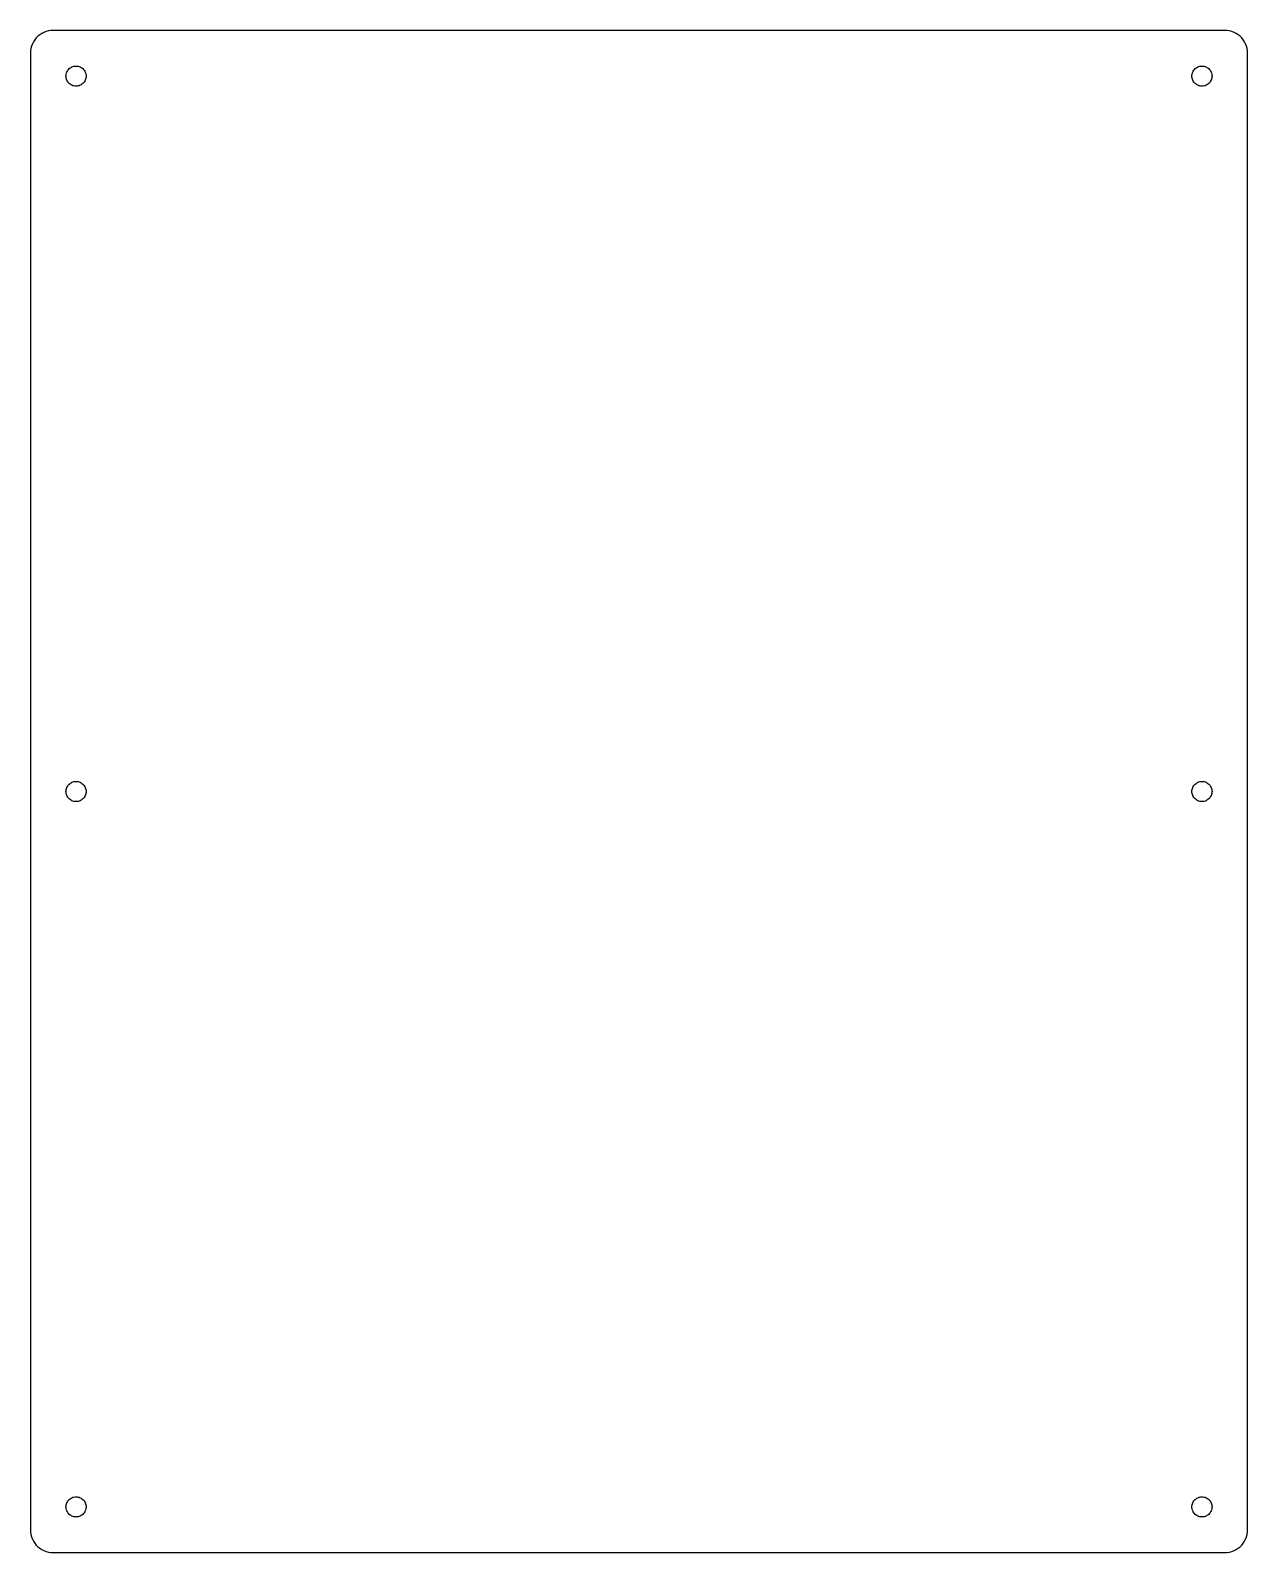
# Model space of a CAD drawing. Extents: x -160 to 160, y -200 to 200.
import ezdxf

# ---------------------------------------------------------------- set-up
doc = ezdxf.new("R2010")
doc.units = 0
doc.layers.get('0').update_dxf_attribs({"linetype": 'CONTINUOUS'})

msp = doc.modelspace()

# ---------------------------------------------------------------- linework, layer by layer
for points in [[(154.627, -199.967), (155.247, -199.869), (155.854, -199.706), (156.44, -199.481), (157, -199.196), (157.527, -198.854), (158.015, -198.459), (158.459, -198.015), (158.854, -197.527), (159.196, -197), (159.481, -196.44), (159.706, -195.854), (159.869, -195.247), (159.967, -194.627), (160, -194), (160, 194), (159.967, 194.627), (159.869, 195.247), (159.706, 195.854), (159.481, 196.44), (159.196, 197), (158.854, 197.527), (158.459, 198.015), (158.015, 198.459), (157.527, 198.854), (157, 199.196), (156.44, 199.481), (155.854, 199.706), (155.247, 199.869), (154.627, 199.967), (154, 200), (-154, 200), (-154.627, 199.967), (-155.247, 199.869), (-155.854, 199.706), (-156.44, 199.481), (-157, 199.196), (-157.527, 198.854), (-158.015, 198.459), (-158.459, 198.015), (-158.854, 197.527), (-159.196, 197), (-159.481, 196.44), (-159.706, 195.854), (-159.869, 195.247), (-159.967, 194.627), (-160, 194), (-160, -194), (-159.967, -194.627), (-159.869, -195.247), (-159.706, -195.854), (-159.481, -196.44), (-159.196, -197), (-158.854, -197.527), (-158.459, -198.015), (-158.015, -198.459), (-157.527, -198.854), (-157, -199.196), (-156.44, -199.481), (-155.854, -199.706), (-155.247, -199.869), (-154.627, -199.967), (-154, -200), (154, -200)], [(-148.277, 185.365), (-148.551, 185.408), (-148.819, 185.48), (-149.078, 185.579), (-149.325, 185.705), (-149.558, 185.856), (-149.773, 186.031), (-149.969, 186.227), (-150.144, 186.442), (-150.295, 186.675), (-150.421, 186.922), (-150.52, 187.181), (-150.592, 187.449), (-150.635, 187.723), (-150.65, 188), (-150.635, 188.277), (-150.592, 188.551), (-150.52, 188.819), (-150.421, 189.078), (-150.295, 189.325), (-150.144, 189.558), (-149.969, 189.773), (-149.773, 189.969), (-149.558, 190.144), (-149.325, 190.295), (-149.078, 190.421), (-148.819, 190.52), (-148.551, 190.592), (-148.277, 190.635), (-148, 190.65), (-147.723, 190.635), (-147.449, 190.592), (-147.181, 190.52), (-146.922, 190.421), (-146.675, 190.295), (-146.442, 190.144), (-146.227, 189.969), (-146.031, 189.773), (-145.856, 189.558), (-145.705, 189.325), (-145.579, 189.078), (-145.48, 188.819), (-145.408, 188.551), (-145.365, 188.277), (-145.35, 188), (-145.365, 187.723), (-145.408, 187.449), (-145.48, 187.181), (-145.579, 186.922), (-145.705, 186.675), (-145.856, 186.442), (-146.031, 186.227), (-146.227, 186.031), (-146.442, 185.856), (-146.675, 185.705), (-146.922, 185.579), (-147.181, 185.48), (-147.449, 185.408), (-147.723, 185.365), (-148, 185.35)], [(147.723, 185.365), (147.449, 185.408), (147.181, 185.48), (146.922, 185.579), (146.675, 185.705), (146.442, 185.856), (146.227, 186.031), (146.031, 186.227), (145.856, 186.442), (145.705, 186.675), (145.579, 186.922), (145.48, 187.181), (145.408, 187.449), (145.365, 187.723), (145.35, 188), (145.365, 188.277), (145.408, 188.551), (145.48, 188.819), (145.579, 189.078), (145.705, 189.325), (145.856, 189.558), (146.031, 189.773), (146.227, 189.969), (146.442, 190.144), (146.675, 190.295), (146.922, 190.421), (147.181, 190.52), (147.449, 190.592), (147.723, 190.635), (148, 190.65), (148.277, 190.635), (148.551, 190.592), (148.819, 190.52), (149.078, 190.421), (149.325, 190.295), (149.558, 190.144), (149.773, 189.969), (149.969, 189.773), (150.144, 189.558), (150.295, 189.325), (150.421, 189.078), (150.52, 188.819), (150.592, 188.551), (150.635, 188.277), (150.65, 188), (150.635, 187.723), (150.592, 187.449), (150.52, 187.181), (150.421, 186.922), (150.295, 186.675), (150.144, 186.442), (149.969, 186.227), (149.773, 186.031), (149.558, 185.856), (149.325, 185.705), (149.078, 185.579), (148.819, 185.48), (148.551, 185.408), (148.277, 185.365), (148, 185.35)], [(-148.277, -2.63548), (-148.551, -2.59209), (-148.819, -2.5203), (-149.078, -2.4209), (-149.325, -2.29497), (-149.558, -2.1439), (-149.773, -1.96933), (-149.969, -1.7732), (-150.144, -1.55763), (-150.295, -1.325), (-150.421, -1.07785), (-150.52, -0.8189), (-150.592, -0.55097), (-150.635, -0.277), (-150.65, 0), (-150.635, 0.277), (-150.592, 0.55097), (-150.52, 0.8189), (-150.421, 1.07785), (-150.295, 1.325), (-150.144, 1.55763), (-149.969, 1.7732), (-149.773, 1.96933), (-149.558, 2.1439), (-149.325, 2.29497), (-149.078, 2.4209), (-148.819, 2.5203), (-148.551, 2.59209), (-148.277, 2.63548), (-148, 2.65), (-147.723, 2.63548), (-147.449, 2.59209), (-147.181, 2.5203), (-146.922, 2.4209), (-146.675, 2.29497), (-146.442, 2.1439), (-146.227, 1.96933), (-146.031, 1.7732), (-145.856, 1.55763), (-145.705, 1.325), (-145.579, 1.07785), (-145.48, 0.8189), (-145.408, 0.55097), (-145.365, 0.277), (-145.35, 0), (-145.365, -0.277), (-145.408, -0.55097), (-145.48, -0.8189), (-145.579, -1.07785), (-145.705, -1.325), (-145.856, -1.55763), (-146.031, -1.7732), (-146.227, -1.96933), (-146.442, -2.1439), (-146.675, -2.29497), (-146.922, -2.4209), (-147.181, -2.5203), (-147.449, -2.59209), (-147.723, -2.63548), (-148, -2.65)], [(147.723, -2.63548), (147.449, -2.59209), (147.181, -2.5203), (146.922, -2.4209), (146.675, -2.29497), (146.442, -2.1439), (146.227, -1.96933), (146.031, -1.7732), (145.856, -1.55763), (145.705, -1.325), (145.579, -1.07785), (145.48, -0.8189), (145.408, -0.55097), (145.365, -0.277), (145.35, 0), (145.365, 0.277), (145.408, 0.55097), (145.48, 0.8189), (145.579, 1.07785), (145.705, 1.325), (145.856, 1.55763), (146.031, 1.7732), (146.227, 1.96933), (146.442, 2.1439), (146.675, 2.29497), (146.922, 2.4209), (147.181, 2.5203), (147.449, 2.59209), (147.723, 2.63548), (148, 2.65), (148.277, 2.63548), (148.551, 2.59209), (148.819, 2.5203), (149.078, 2.4209), (149.325, 2.29497), (149.558, 2.1439), (149.773, 1.96933), (149.969, 1.7732), (150.144, 1.55763), (150.295, 1.325), (150.421, 1.07785), (150.52, 0.8189), (150.592, 0.55097), (150.635, 0.277), (150.65, 0), (150.635, -0.277), (150.592, -0.55097), (150.52, -0.8189), (150.421, -1.07785), (150.295, -1.325), (150.144, -1.55763), (149.969, -1.7732), (149.773, -1.96933), (149.558, -2.1439), (149.325, -2.29497), (149.078, -2.4209), (148.819, -2.5203), (148.551, -2.59209), (148.277, -2.63548), (148, -2.65)], [(-148.277, -190.635), (-148.551, -190.592), (-148.819, -190.52), (-149.078, -190.421), (-149.325, -190.295), (-149.558, -190.144), (-149.773, -189.969), (-149.969, -189.773), (-150.144, -189.558), (-150.295, -189.325), (-150.421, -189.078), (-150.52, -188.819), (-150.592, -188.551), (-150.635, -188.277), (-150.65, -188), (-150.635, -187.723), (-150.592, -187.449), (-150.52, -187.181), (-150.421, -186.922), (-150.295, -186.675), (-150.144, -186.442), (-149.969, -186.227), (-149.773, -186.031), (-149.558, -185.856), (-149.325, -185.705), (-149.078, -185.579), (-148.819, -185.48), (-148.551, -185.408), (-148.277, -185.365), (-148, -185.35), (-147.723, -185.365), (-147.449, -185.408), (-147.181, -185.48), (-146.922, -185.579), (-146.675, -185.705), (-146.442, -185.856), (-146.227, -186.031), (-146.031, -186.227), (-145.856, -186.442), (-145.705, -186.675), (-145.579, -186.922), (-145.48, -187.181), (-145.408, -187.449), (-145.365, -187.723), (-145.35, -188), (-145.365, -188.277), (-145.408, -188.551), (-145.48, -188.819), (-145.579, -189.078), (-145.705, -189.325), (-145.856, -189.558), (-146.031, -189.773), (-146.227, -189.969), (-146.442, -190.144), (-146.675, -190.295), (-146.922, -190.421), (-147.181, -190.52), (-147.449, -190.592), (-147.723, -190.635), (-148, -190.65)], [(147.723, -190.635), (147.449, -190.592), (147.181, -190.52), (146.922, -190.421), (146.675, -190.295), (146.442, -190.144), (146.227, -189.969), (146.031, -189.773), (145.856, -189.558), (145.705, -189.325), (145.579, -189.078), (145.48, -188.819), (145.408, -188.551), (145.365, -188.277), (145.35, -188), (145.365, -187.723), (145.408, -187.449), (145.48, -187.181), (145.579, -186.922), (145.705, -186.675), (145.856, -186.442), (146.031, -186.227), (146.227, -186.031), (146.442, -185.856), (146.675, -185.705), (146.922, -185.579), (147.181, -185.48), (147.449, -185.408), (147.723, -185.365), (148, -185.35), (148.277, -185.365), (148.551, -185.408), (148.819, -185.48), (149.078, -185.579), (149.325, -185.705), (149.558, -185.856), (149.773, -186.031), (149.969, -186.227), (150.144, -186.442), (150.295, -186.675), (150.421, -186.922), (150.52, -187.181), (150.592, -187.449), (150.635, -187.723), (150.65, -188), (150.635, -188.277), (150.592, -188.551), (150.52, -188.819), (150.421, -189.078), (150.295, -189.325), (150.144, -189.558), (149.969, -189.773), (149.773, -189.969), (149.558, -190.144), (149.325, -190.295), (149.078, -190.421), (148.819, -190.52), (148.551, -190.592), (148.277, -190.635), (148, -190.65)]]:
    msp.add_lwpolyline(points, close=True)

doc.saveas('drawing.dxf')
